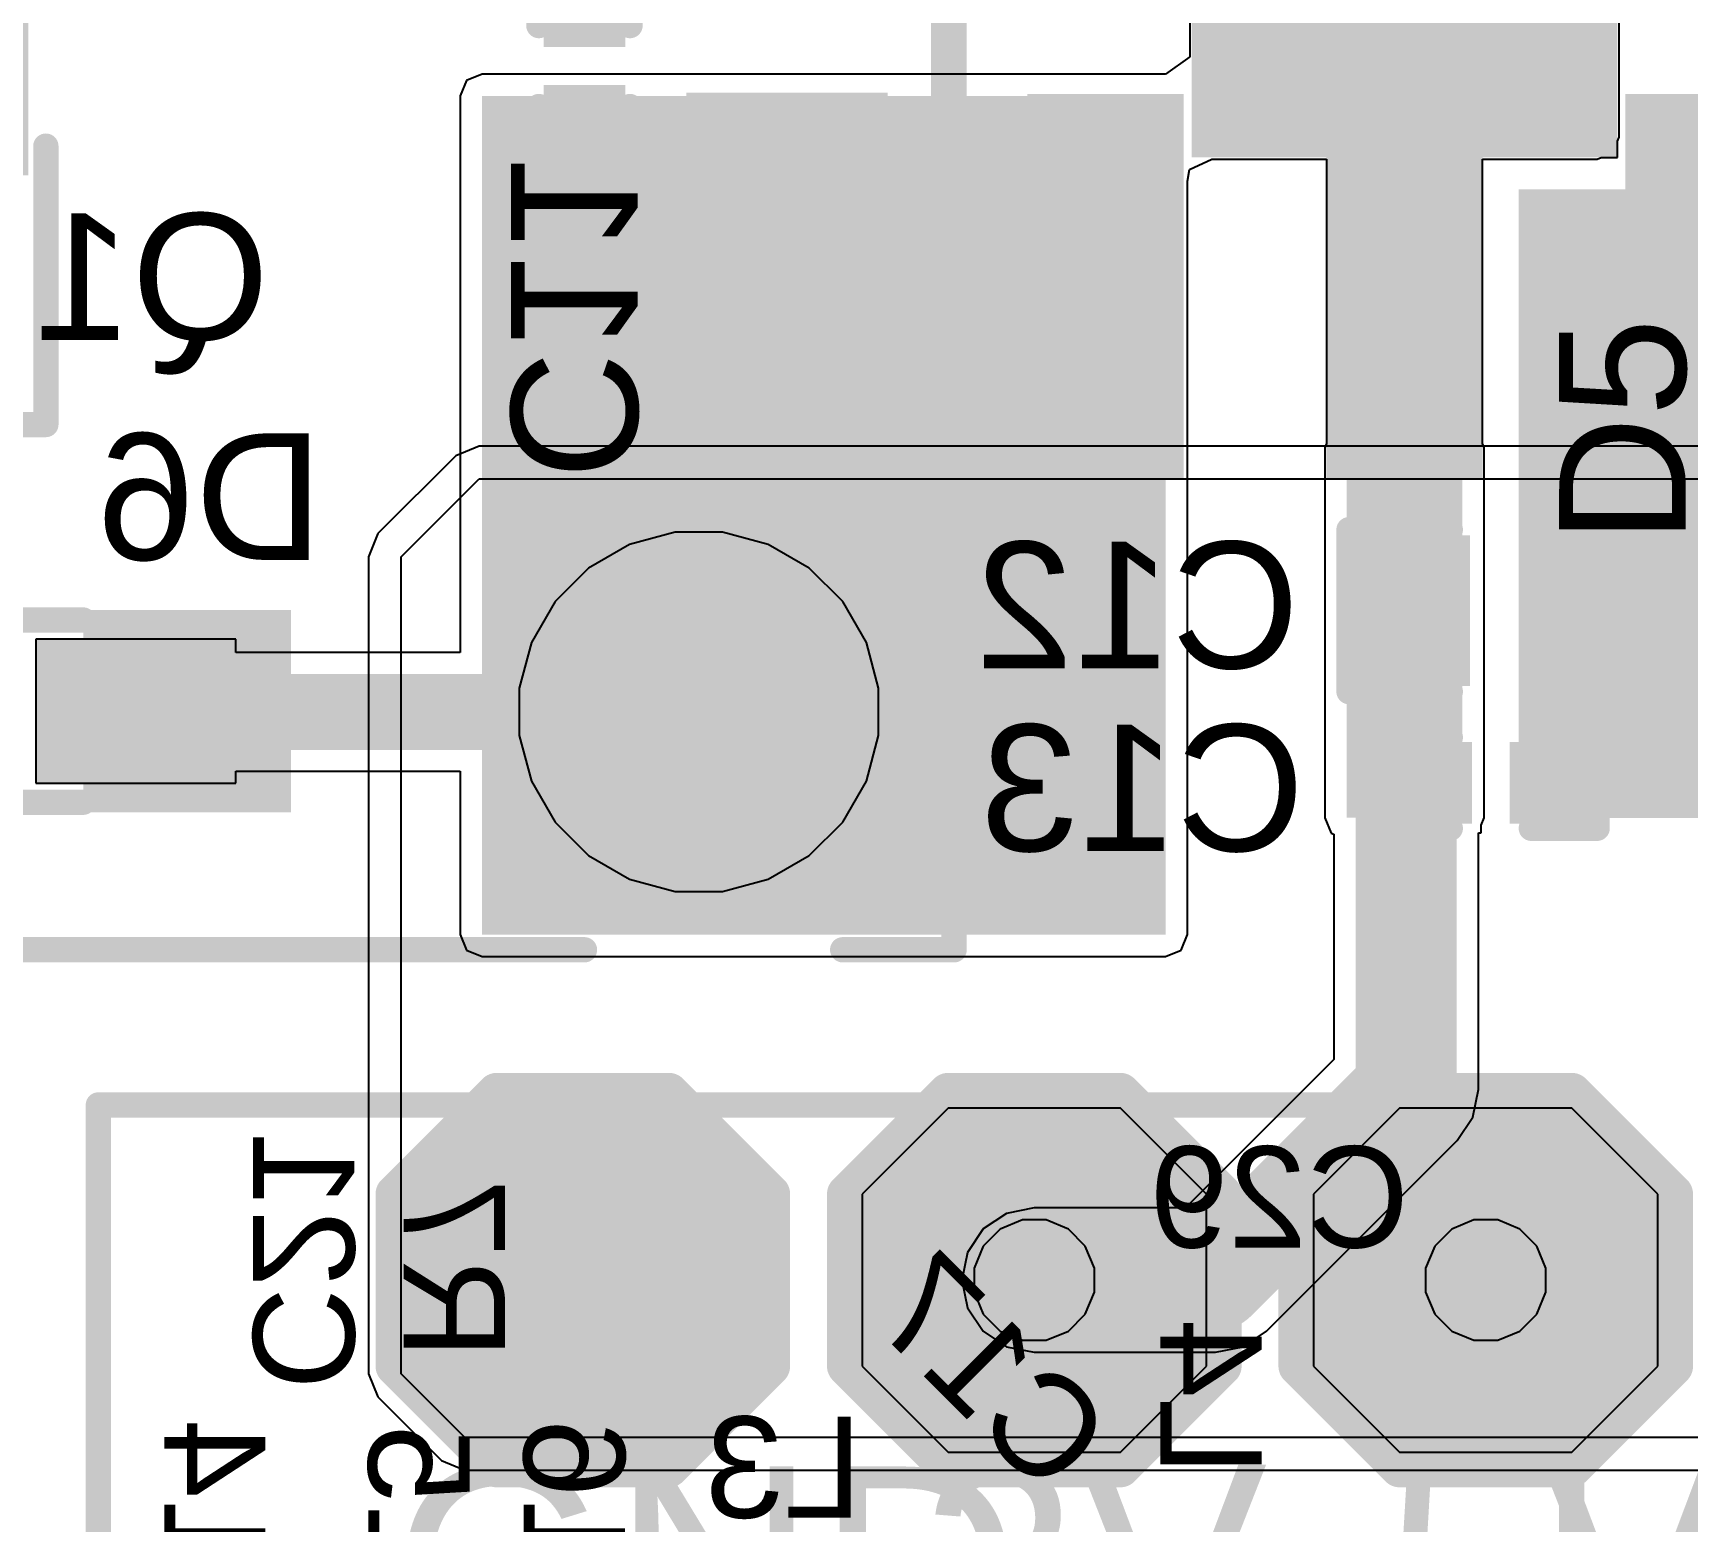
# Model space of a CAD drawing. Header units: millimetres. Extents: x -0.24 to 4.31, y -0.01 to 3.37.
# Drawn here: x 0.5921 to 0.9189, y 0.304 to 0.5981 of the extents above; entities that cross this region are included whole.
import ezdxf

# ---------------------------------------------------------------- set-up
doc = ezdxf.new("R2010")
doc.units = ezdxf.units.MM
doc.header["$MEASUREMENT"] = 0
for name, color, linetype in [('BottomLayer', 5, 'Continuous'), ('BottomOverlay', 54, 'Continuous'), ('BottomPaste', 16, 'Continuous'), ('BottomSolder', 6, 'Continuous'), ('MidLayer1', 16, 'Continuous'), ('MidLayer2', 76, 'Continuous'), ('MultiLayer', 9, 'Continuous'), ('PadHoleLayer', 156, 'Continuous'), ('TopLayer', 1, 'Continuous'), ('TopOverlay', 2, 'Continuous'), ('TopPaste', 8, 'Continuous'), ('TopSolder', 216, 'Continuous'), ('ViaHoleLayer', 16, 'Continuous')]:
    doc.layers.add(name, color=color, linetype=linetype)
doc.styles.add('Arial', font='', dxfattribs={"height": 0.2})
doc.styles.get('Arial').set_extended_font_data('Arial')

# ---------------------------------------------------------------- blocks, each defined once
blk = doc.blocks.new('HF32FA_G_005_HSL1_25')
at = {"layer": 'BottomLayer'}
h = blk.add_hatch(color=5, dxfattribs=at)
edge = h.paths.add_edge_path()
edge.add_arc((-0.3, -0.14961), 0.0315, 0, 360)
at = {"layer": 'BottomSolder'}
h = blk.add_hatch(color=6, dxfattribs=at)
edge = h.paths.add_edge_path()
edge.add_arc((-0.3, -0.14961), 0.0355, 0, 360)
at = {"layer": 'MidLayer1'}
h = blk.add_hatch(color=16, dxfattribs=at)
edge = h.paths.add_edge_path()
edge.add_arc((-0.3, -0.14961), 0.0315, 0, 360)
at = {"layer": 'MidLayer2'}
h = blk.add_hatch(color=76, dxfattribs=at)
edge = h.paths.add_edge_path()
edge.add_arc((-0.3, -0.14961), 0.0315, 0, 360)
at = {"layer": 'MultiLayer'}
h = blk.add_hatch(color=9, dxfattribs=at)
edge = h.paths.add_edge_path()
edge.add_arc((-0.3, -0.14961), 0.0315, 0, 360)
at = {"layer": 'PadHoleLayer'}
h = blk.add_hatch(color=156, dxfattribs=at)
edge = h.paths.add_edge_path()
edge.add_arc((-0.3, -0.14961), 0.01772, 0, 360)
at = {"layer": 'TopLayer'}
h = blk.add_hatch(color=1, dxfattribs=at)
edge = h.paths.add_edge_path()
edge.add_arc((-0.3, -0.14961), 0.0315, 0, 360)
at = {"layer": 'TopSolder'}
h = blk.add_hatch(color=216, dxfattribs=at)
edge = h.paths.add_edge_path()
edge.add_arc((-0.3, -0.14961), 0.0355, 0, 360)
at = {"layer": 'TopOverlay'}
for points, const_width in [([(-0.347, 0.12921), (-0.347, -0.127)], 0.005), ([(-0.23964, -0.14722), (-0.24464, -0.15222)], 0.01575), ([(-0.23964, -0.14722), (-0.23964, -0.15722)], 0.01575), ([(-0.24464, -0.15222), (-0.23964, -0.15722)], 0.01575), ([(-0.347, -0.178), (-0.347, -0.2)], 0.005), ([(-0.347, -0.2), (0.347, -0.2)], 0.005)]:
    blk.add_lwpolyline(points, dxfattribs=dict(at, const_width=const_width))
for points, const_width in [([(-0.34825, -0.127, 1), (-0.34575, -0.127, 1)], 0.0025), ([(-0.24357, -0.14722, 1), (-0.2357, -0.14722, 1)], 0.00787), ([(-0.24357, -0.14722, 1), (-0.2357, -0.14722, 1)], 0.00787), ([(-0.24857, -0.15222, 1), (-0.2407, -0.15222, 1)], 0.00787), ([(-0.24857, -0.15222, 1), (-0.2407, -0.15222, 1)], 0.00787), ([(-0.24357, -0.15722, 1), (-0.2357, -0.15722, 1)], 0.00787), ([(-0.24357, -0.15722, 1), (-0.2357, -0.15722, 1)], 0.00787), ([(-0.34825, -0.178, 1), (-0.34575, -0.178, 1)], 0.0025), ([(-0.34825, -0.2, 1), (-0.34575, -0.2, 1)], 0.0025), ([(-0.34825, -0.2, 1), (-0.34575, -0.2, 1)], 0.0025)]:
    blk.add_lwpolyline(points, format="xyb", close=True, dxfattribs=dict(at, const_width=const_width))
blk = doc.blocks.new('SOT_89_3_B_41')
at = {"layer": 'BottomLayer'}
for points in [[(-0.07047, 0.07864), (-0.04764, 0.07864), (-0.04764, 0.01053), (-0.07047, 0.01053)], [(-0.01142, 0.07864), (0.01142, 0.07864), (0.01142, 0.01053), (-0.01142, 0.01053)], [(0.04764, 0.07864), (0.07047, 0.07864), (0.07047, 0.01053), (0.04764, 0.01053)], [(-0.03805, 0.01506), (0.03805, 0.01506), (0.03805, -0.10423), (-0.03805, -0.10423)]]:
    blk.add_hatch(color=5, dxfattribs=at).paths.add_polyline_path(points)
at = {"layer": 'BottomPaste'}
for points in [[(-0.07047, 0.07864), (-0.04764, 0.07864), (-0.04764, 0.01053), (-0.07047, 0.01053)], [(-0.01142, 0.07864), (0.01142, 0.07864), (0.01142, 0.01053), (-0.01142, 0.01053)], [(0.04764, 0.07864), (0.07047, 0.07864), (0.07047, 0.01053), (0.04764, 0.01053)], [(-0.03805, 0.01506), (0.03805, 0.01506), (0.03805, -0.10423), (-0.03805, -0.10423)]]:
    blk.add_hatch(color=16, dxfattribs=at).paths.add_polyline_path(points)
at = {"layer": 'BottomSolder'}
for points in [[(-0.07447, 0.08264), (-0.04364, 0.08264), (-0.04364, 0.00653), (-0.07447, 0.00653)], [(-0.01542, 0.08264), (0.01542, 0.08264), (0.01542, 0.00653), (-0.01542, 0.00653)], [(0.04364, 0.08264), (0.07447, 0.08264), (0.07447, 0.00653), (0.04364, 0.00653)], [(-0.04205, 0.01906), (0.04205, 0.01906), (0.04205, -0.10823), (-0.04205, -0.10823)]]:
    blk.add_hatch(color=6, dxfattribs=at).paths.add_polyline_path(points)
at = {"layer": 'BottomOverlay', "const_width": 0.005}
for points in [[(-0.082, 0.05), (-0.082, 0.04)], [(-0.077, 0.045), (-0.082, 0.05)], [(-0.077, 0.045), (-0.082, 0.04)], [(-0.091, 0.035), (-0.091, -0.068)], [(0.091, 0.035), (0.091, -0.068)], [(-0.044, -0.068), (-0.091, -0.068)], [(0.091, -0.068), (0.044, -0.068)]]:
    blk.add_lwpolyline(points, dxfattribs=at)
at = {"layer": 'BottomOverlay', "const_width": 0.0025}
for points in [[(-0.08325, 0.05, 1), (-0.08075, 0.05, 1)], [(-0.08325, 0.05, 1), (-0.08075, 0.05, 1)], [(-0.07825, 0.045, 1), (-0.07575, 0.045, 1)], [(-0.07825, 0.045, 1), (-0.07575, 0.045, 1)], [(-0.08325, 0.04, 1), (-0.08075, 0.04, 1)], [(-0.08325, 0.04, 1), (-0.08075, 0.04, 1)], [(-0.09225, 0.035, 1), (-0.08975, 0.035, 1)], [(0.08975, 0.035, 1), (0.09225, 0.035, 1)], [(-0.09225, -0.068, 1), (-0.08975, -0.068, 1)], [(-0.09225, -0.068, 1), (-0.08975, -0.068, 1)], [(-0.04525, -0.068, 1), (-0.04275, -0.068, 1)], [(0.04275, -0.068, 1), (0.04525, -0.068, 1)], [(0.08975, -0.068, 1), (0.09225, -0.068, 1)], [(0.08975, -0.068, 1), (0.09225, -0.068, 1)]]:
    blk.add_lwpolyline(points, format="xyb", close=True, dxfattribs=at)
blk = doc.blocks.new('SOT_23_B_55')
at = {"layer": 'BottomLayer'}
for points in [[(-0.05354, 0.05748), (-0.02126, 0.05748), (-0.02126, 0.02126), (-0.05354, 0.02126)], [(0.02126, 0.05748), (0.05354, 0.05748), (0.05354, 0.02126), (0.02126, 0.02126)], [(-0.01614, -0.02126), (0.01614, -0.02126), (0.01614, -0.05748), (-0.01614, -0.05748)]]:
    blk.add_hatch(color=5, dxfattribs=at).paths.add_polyline_path(points)
at = {"layer": 'BottomPaste'}
for points in [[(-0.05354, 0.05748), (-0.02126, 0.05748), (-0.02126, 0.02126), (-0.05354, 0.02126)], [(0.02126, 0.05748), (0.05354, 0.05748), (0.05354, 0.02126), (0.02126, 0.02126)], [(-0.01614, -0.02126), (0.01614, -0.02126), (0.01614, -0.05748), (-0.01614, -0.05748)]]:
    blk.add_hatch(color=16, dxfattribs=at).paths.add_polyline_path(points)
at = {"layer": 'BottomSolder'}
for points in [[(-0.05754, 0.06148), (-0.01726, 0.06148), (-0.01726, 0.01726), (-0.05754, 0.01726)], [(0.01726, 0.06148), (0.05754, 0.06148), (0.05754, 0.01726), (0.01726, 0.01726)], [(-0.02014, -0.01726), (0.02014, -0.01726), (0.02014, -0.06148), (-0.02014, -0.06148)]]:
    blk.add_hatch(color=6, dxfattribs=at).paths.add_polyline_path(points)
at = {"layer": 'BottomOverlay', "const_width": 0.005}
for points in [[(-0.066, 0.041), (-0.066, 0.051)], [(-0.066, 0.051), (-0.061, 0.046)], [(-0.066, 0.041), (-0.061, 0.046)], [(-0.013, 0.031), (0.013, 0.031)], [(-0.061, -0.032), (-0.061, 0.023)], [(0.061, -0.032), (0.061, 0.023)], [(-0.061, -0.032), (-0.022, -0.032)], [(0.022, -0.032), (0.061, -0.032)]]:
    blk.add_lwpolyline(points, dxfattribs=at)
at = {"layer": 'BottomOverlay', "const_width": 0.0025}
for points in [[(-0.06725, 0.051, 1), (-0.06475, 0.051, 1)], [(-0.06725, 0.051, 1), (-0.06475, 0.051, 1)], [(-0.06225, 0.046, 1), (-0.05975, 0.046, 1)], [(-0.06225, 0.046, 1), (-0.05975, 0.046, 1)], [(-0.06725, 0.041, 1), (-0.06475, 0.041, 1)], [(-0.06725, 0.041, 1), (-0.06475, 0.041, 1)], [(-0.01425, 0.031, 1), (-0.01175, 0.031, 1)], [(0.01175, 0.031, 1), (0.01425, 0.031, 1)], [(-0.06225, 0.023, 1), (-0.05975, 0.023, 1)], [(0.05975, 0.023, 1), (0.06225, 0.023, 1)], [(-0.06225, -0.032, 1), (-0.05975, -0.032, 1)], [(-0.06225, -0.032, 1), (-0.05975, -0.032, 1)], [(-0.02325, -0.032, 1), (-0.02075, -0.032, 1)], [(0.02075, -0.032, 1), (0.02325, -0.032, 1)], [(0.05975, -0.032, 1), (0.06225, -0.032, 1)], [(0.05975, -0.032, 1), (0.06225, -0.032, 1)]]:
    blk.add_lwpolyline(points, format="xyb", close=True, dxfattribs=at)
blk = doc.blocks.new('T__________56')
at = {"layer": 'TopLayer'}
blk.add_hatch(color=1, dxfattribs=at).paths.add_polyline_path([(0.015, 0.03), (-0.015, 0.03), (-0.03, 0.015), (-0.03, -0.015), (-0.015, -0.03), (0.015, -0.03), (0.03, -0.015), (0.03, 0.015)])
at = {"layer": 'TopPaste'}
blk.add_hatch(color=8, dxfattribs=at).paths.add_polyline_path([(0.015, 0.03), (-0.015, 0.03), (-0.03, 0.015), (-0.03, -0.015), (-0.015, -0.03), (0.015, -0.03), (0.03, -0.015), (0.03, 0.015)])
at = {"layer": 'TopSolder'}
blk.add_hatch(color=216, dxfattribs=at).paths.add_polyline_path([(0.017, 0.034), (-0.017, 0.034), (-0.034, 0.017), (-0.034, -0.017), (-0.017, -0.034), (0.017, -0.034), (0.034, -0.017), (0.034, 0.017)])
at = {"layer": 'TopOverlay', "const_width": 0.00787}
for points in [[(-0.037, 0.017), (-0.017, 0.037)], [(0.017, 0.037), (-0.017, 0.037)], [(0.017, 0.037), (-0.017, 0.037)], [(0.037, 0.017), (0.017, 0.037)], [(-0.037, -0.017), (-0.037, 0.017)], [(0.037, -0.017), (0.037, 0.017)], [(-0.017, -0.037), (-0.037, -0.017)], [(0.017, -0.037), (0.037, -0.017)], [(0.017, -0.037), (-0.017, -0.037)], [(0.017, -0.037), (-0.017, -0.037)]]:
    blk.add_lwpolyline(points, dxfattribs=at)
at = {"layer": 'TopOverlay', "const_width": 0.00394}
for points in [[(-0.01897, 0.037, 1), (-0.01503, 0.037, 1)], [(-0.01897, 0.037, 1), (-0.01503, 0.037, 1)], [(-0.01897, 0.037, 1), (-0.01503, 0.037, 1)], [(0.01503, 0.037, 1), (0.01897, 0.037, 1)], [(0.01503, 0.037, 1), (0.01897, 0.037, 1)], [(0.01503, 0.037, 1), (0.01897, 0.037, 1)], [(-0.03897, 0.017, 1), (-0.03503, 0.017, 1)], [(-0.03897, 0.017, 1), (-0.03503, 0.017, 1)], [(0.03503, 0.017, 1), (0.03897, 0.017, 1)], [(0.03503, 0.017, 1), (0.03897, 0.017, 1)], [(-0.03897, -0.017, 1), (-0.03503, -0.017, 1)], [(-0.03897, -0.017, 1), (-0.03503, -0.017, 1)], [(0.03503, -0.017, 1), (0.03897, -0.017, 1)], [(0.03503, -0.017, 1), (0.03897, -0.017, 1)], [(-0.01897, -0.037, 1), (-0.01503, -0.037, 1)], [(-0.01897, -0.037, 1), (-0.01503, -0.037, 1)], [(-0.01897, -0.037, 1), (-0.01503, -0.037, 1)], [(0.01503, -0.037, 1), (0.01897, -0.037, 1)], [(0.01503, -0.037, 1), (0.01897, -0.037, 1)], [(0.01503, -0.037, 1), (0.01897, -0.037, 1)]]:
    blk.add_lwpolyline(points, format="xyb", close=True, dxfattribs=at)
blk = doc.blocks.new('T__________57')
at = {"layer": 'TopLayer'}
blk.add_hatch(color=1, dxfattribs=at).paths.add_polyline_path([(0.015, 0.03), (-0.015, 0.03), (-0.03, 0.015), (-0.03, -0.015), (-0.015, -0.03), (0.015, -0.03), (0.03, -0.015), (0.03, 0.015)])
at = {"layer": 'TopPaste'}
blk.add_hatch(color=8, dxfattribs=at).paths.add_polyline_path([(0.015, 0.03), (-0.015, 0.03), (-0.03, 0.015), (-0.03, -0.015), (-0.015, -0.03), (0.015, -0.03), (0.03, -0.015), (0.03, 0.015)])
at = {"layer": 'TopSolder'}
blk.add_hatch(color=216, dxfattribs=at).paths.add_polyline_path([(0.017, 0.034), (-0.017, 0.034), (-0.034, 0.017), (-0.034, -0.017), (-0.017, -0.034), (0.017, -0.034), (0.034, -0.017), (0.034, 0.017)])
at = {"layer": 'TopOverlay', "const_width": 0.00787}
for points in [[(-0.037, 0.017), (-0.017, 0.037)], [(0.017, 0.037), (-0.017, 0.037)], [(0.017, 0.037), (-0.017, 0.037)], [(0.037, 0.017), (0.017, 0.037)], [(-0.037, -0.017), (-0.037, 0.017)], [(0.037, -0.017), (0.037, 0.017)], [(-0.017, -0.037), (-0.037, -0.017)], [(0.017, -0.037), (0.037, -0.017)], [(0.017, -0.037), (-0.017, -0.037)], [(0.017, -0.037), (-0.017, -0.037)]]:
    blk.add_lwpolyline(points, dxfattribs=at)
at = {"layer": 'TopOverlay', "const_width": 0.00394}
for points in [[(-0.01897, 0.037, 1), (-0.01503, 0.037, 1)], [(-0.01897, 0.037, 1), (-0.01503, 0.037, 1)], [(-0.01897, 0.037, 1), (-0.01503, 0.037, 1)], [(0.01503, 0.037, 1), (0.01897, 0.037, 1)], [(0.01503, 0.037, 1), (0.01897, 0.037, 1)], [(0.01503, 0.037, 1), (0.01897, 0.037, 1)], [(-0.03897, 0.017, 1), (-0.03503, 0.017, 1)], [(-0.03897, 0.017, 1), (-0.03503, 0.017, 1)], [(0.03503, 0.017, 1), (0.03897, 0.017, 1)], [(0.03503, 0.017, 1), (0.03897, 0.017, 1)], [(-0.03897, -0.017, 1), (-0.03503, -0.017, 1)], [(-0.03897, -0.017, 1), (-0.03503, -0.017, 1)], [(0.03503, -0.017, 1), (0.03897, -0.017, 1)], [(0.03503, -0.017, 1), (0.03897, -0.017, 1)], [(-0.01897, -0.037, 1), (-0.01503, -0.037, 1)], [(-0.01897, -0.037, 1), (-0.01503, -0.037, 1)], [(-0.01897, -0.037, 1), (-0.01503, -0.037, 1)], [(0.01503, -0.037, 1), (0.01897, -0.037, 1)], [(0.01503, -0.037, 1), (0.01897, -0.037, 1)], [(0.01503, -0.037, 1), (0.01897, -0.037, 1)]]:
    blk.add_lwpolyline(points, format="xyb", close=True, dxfattribs=at)
blk = doc.blocks.new('T__________58')
at = {"layer": 'TopLayer'}
blk.add_hatch(color=1, dxfattribs=at).paths.add_polyline_path([(0.015, 0.03), (-0.015, 0.03), (-0.03, 0.015), (-0.03, -0.015), (-0.015, -0.03), (0.015, -0.03), (0.03, -0.015), (0.03, 0.015)])
at = {"layer": 'TopPaste'}
blk.add_hatch(color=8, dxfattribs=at).paths.add_polyline_path([(0.015, 0.03), (-0.015, 0.03), (-0.03, 0.015), (-0.03, -0.015), (-0.015, -0.03), (0.015, -0.03), (0.03, -0.015), (0.03, 0.015)])
at = {"layer": 'TopSolder'}
blk.add_hatch(color=216, dxfattribs=at).paths.add_polyline_path([(0.017, 0.034), (-0.017, 0.034), (-0.034, 0.017), (-0.034, -0.017), (-0.017, -0.034), (0.017, -0.034), (0.034, -0.017), (0.034, 0.017)])
at = {"layer": 'TopOverlay', "const_width": 0.00787}
for points in [[(-0.037, 0.017), (-0.017, 0.037)], [(0.017, 0.037), (-0.017, 0.037)], [(0.017, 0.037), (-0.017, 0.037)], [(0.037, 0.017), (0.017, 0.037)], [(-0.037, -0.017), (-0.037, 0.017)], [(0.037, -0.017), (0.037, 0.017)], [(-0.017, -0.037), (-0.037, -0.017)], [(0.017, -0.037), (0.037, -0.017)], [(0.017, -0.037), (-0.017, -0.037)], [(0.017, -0.037), (-0.017, -0.037)]]:
    blk.add_lwpolyline(points, dxfattribs=at)
at = {"layer": 'TopOverlay', "const_width": 0.00394}
for points in [[(-0.01897, 0.037, 1), (-0.01503, 0.037, 1)], [(-0.01897, 0.037, 1), (-0.01503, 0.037, 1)], [(-0.01897, 0.037, 1), (-0.01503, 0.037, 1)], [(0.01503, 0.037, 1), (0.01897, 0.037, 1)], [(0.01503, 0.037, 1), (0.01897, 0.037, 1)], [(0.01503, 0.037, 1), (0.01897, 0.037, 1)], [(-0.03897, 0.017, 1), (-0.03503, 0.017, 1)], [(-0.03897, 0.017, 1), (-0.03503, 0.017, 1)], [(0.03503, 0.017, 1), (0.03897, 0.017, 1)], [(0.03503, 0.017, 1), (0.03897, 0.017, 1)], [(-0.03897, -0.017, 1), (-0.03503, -0.017, 1)], [(-0.03897, -0.017, 1), (-0.03503, -0.017, 1)], [(0.03503, -0.017, 1), (0.03897, -0.017, 1)], [(0.03503, -0.017, 1), (0.03897, -0.017, 1)], [(-0.01897, -0.037, 1), (-0.01503, -0.037, 1)], [(-0.01897, -0.037, 1), (-0.01503, -0.037, 1)], [(-0.01897, -0.037, 1), (-0.01503, -0.037, 1)], [(0.01503, -0.037, 1), (0.01897, -0.037, 1)], [(0.01503, -0.037, 1), (0.01897, -0.037, 1)], [(0.01503, -0.037, 1), (0.01897, -0.037, 1)]]:
    blk.add_lwpolyline(points, format="xyb", close=True, dxfattribs=at)
blk = doc.blocks.new('SOD_523F_B_61')
at = {"layer": 'BottomLayer'}
for points in [[(-0.05512, 0.01024), (-0.02362, 0.01024), (-0.02362, -0.01024), (-0.05512, -0.01024)], [(0.02362, 0.01024), (0.05512, 0.01024), (0.05512, -0.01024), (0.02362, -0.01024)]]:
    blk.add_hatch(color=5, dxfattribs=at).paths.add_polyline_path(points)
at = {"layer": 'BottomOverlay'}
for points in [[(0.02902, 0.01299), (0.07002, 0.01299), (0.07002, 0.01999), (0.02902, 0.01999)], [(0.05902, -0.01401), (0.07002, -0.01401), (0.07002, 0.01499), (0.05902, 0.01499)], [(0.02902, -0.02001), (0.07002, -0.02001), (0.07002, -0.01301), (0.02902, -0.01301)]]:
    blk.add_hatch(color=54, dxfattribs=at).paths.add_polyline_path(points)
at = {"layer": 'BottomPaste'}
for points in [[(-0.05512, 0.01024), (-0.02362, 0.01024), (-0.02362, -0.01024), (-0.05512, -0.01024)], [(0.02362, 0.01024), (0.05512, 0.01024), (0.05512, -0.01024), (0.02362, -0.01024)]]:
    blk.add_hatch(color=16, dxfattribs=at).paths.add_polyline_path(points)
at = {"layer": 'BottomSolder'}
for points in [[(-0.05912, 0.01424), (-0.01962, 0.01424), (-0.01962, -0.01424), (-0.05912, -0.01424)], [(0.01962, 0.01424), (0.05912, 0.01424), (0.05912, -0.01424), (0.01962, -0.01424)]]:
    blk.add_hatch(color=6, dxfattribs=at).paths.add_polyline_path(points)
at = {"layer": 'BottomOverlay', "const_width": 0.005}
for points in [[(-0.025, 0.018), (0.029, 0.018)], [(-0.025, 0.01485), (-0.025, 0.018)], [(-0.025, -0.01815), (-0.025, -0.015)], [(-0.025, -0.018), (0.029, -0.018)]]:
    blk.add_lwpolyline(points, dxfattribs=at)
at = {"layer": 'BottomOverlay', "const_width": 0.0025}
for points in [[(-0.02625, 0.018, 1), (-0.02375, 0.018, 1)], [(-0.02625, 0.018, 1), (-0.02375, 0.018, 1)], [(0.02775, 0.018, 1), (0.03025, 0.018, 1)], [(-0.02625, 0.01485, 1), (-0.02375, 0.01485, 1)], [(-0.02625, -0.015, 1), (-0.02375, -0.015, 1)], [(-0.02625, -0.018, 1), (-0.02375, -0.018, 1)], [(-0.02625, -0.01815, 1), (-0.02375, -0.01815, 1)], [(0.02775, -0.018, 1), (0.03025, -0.018, 1)]]:
    blk.add_lwpolyline(points, format="xyb", close=True, dxfattribs=at)
blk = doc.blocks.new('CAP_0201_B_73')
at = {"layer": 'BottomLayer'}
for points in [[(-0.01772, 0.00591), (-0.00591, 0.00591), (-0.00591, -0.00591), (-0.01772, -0.00591)], [(0.00591, 0.00591), (0.01772, 0.00591), (0.01772, -0.00591), (0.00591, -0.00591)]]:
    blk.add_hatch(color=5, dxfattribs=at).paths.add_polyline_path(points)
at = {"layer": 'BottomPaste'}
for points in [[(-0.01772, 0.00591), (-0.00591, 0.00591), (-0.00591, -0.00591), (-0.01772, -0.00591)], [(0.00591, 0.00591), (0.01772, 0.00591), (0.01772, -0.00591), (0.00591, -0.00591)]]:
    blk.add_hatch(color=16, dxfattribs=at).paths.add_polyline_path(points)
at = {"layer": 'BottomSolder'}
for points in [[(-0.01988, 0.00807), (-0.00374, 0.00807), (-0.00374, -0.00807), (-0.01988, -0.00807)], [(0.00374, 0.00807), (0.01988, 0.00807), (0.01988, -0.00807), (0.00374, -0.00807)]]:
    blk.add_hatch(color=6, dxfattribs=at).paths.add_polyline_path(points)
at = {"layer": 'BottomOverlay', "const_width": 0.005}
for points in [[(-0.008, 0.009), (-0.021, 0.009)], [(-0.021, 0.009), (-0.021, -0.009)], [(0.021, 0.009), (0.008, 0.009)], [(0.021, 0.009), (0.021, -0.009)], [(-0.008, -0.009), (-0.021, -0.009)], [(0.021, -0.009), (0.008, -0.009)]]:
    blk.add_lwpolyline(points, dxfattribs=at)
at = {"layer": 'BottomOverlay', "const_width": 0.0025}
for points in [[(-0.02225, 0.009, 1), (-0.01975, 0.009, 1)], [(-0.02225, 0.009, 1), (-0.01975, 0.009, 1)], [(-0.00925, 0.009, 1), (-0.00675, 0.009, 1)], [(0.00675, 0.009, 1), (0.00925, 0.009, 1)], [(0.01975, 0.009, 1), (0.02225, 0.009, 1)], [(0.01975, 0.009, 1), (0.02225, 0.009, 1)], [(-0.02225, -0.009, 1), (-0.01975, -0.009, 1)], [(-0.02225, -0.009, 1), (-0.01975, -0.009, 1)], [(-0.00925, -0.009, 1), (-0.00675, -0.009, 1)], [(0.00675, -0.009, 1), (0.00925, -0.009, 1)], [(0.01975, -0.009, 1), (0.02225, -0.009, 1)], [(0.01975, -0.009, 1), (0.02225, -0.009, 1)]]:
    blk.add_lwpolyline(points, format="xyb", close=True, dxfattribs=at)
blk = doc.blocks.new('C___0402_B_74')
at = {"layer": 'BottomLayer'}
for points in [[(-0.0095, 0.0125), (-0.0095, -0.0125), (-0.0275, -0.0125), (-0.0275, 0.0125)], [(0.0275, 0.0125), (0.0275, -0.0125), (0.0095, -0.0125), (0.0095, 0.0125)]]:
    blk.add_hatch(color=5, dxfattribs=at).paths.add_polyline_path(points)
at = {"layer": 'BottomPaste'}
for points in [[(-0.0095, 0.0125), (-0.0095, -0.0125), (-0.0275, -0.0125), (-0.0275, 0.0125)], [(0.0275, 0.0125), (0.0275, -0.0125), (0.0095, -0.0125), (0.0095, 0.0125)]]:
    blk.add_hatch(color=16, dxfattribs=at).paths.add_polyline_path(points)
at = {"layer": 'BottomSolder'}
for points in [[(-0.00714, 0.01486), (-0.00714, -0.01486), (-0.02986, -0.01486), (-0.02986, 0.01486)], [(0.02986, 0.01486), (0.02986, -0.01486), (0.00714, -0.01486), (0.00714, 0.01486)]]:
    blk.add_hatch(color=6, dxfattribs=at).paths.add_polyline_path(points)
at = {"layer": 'BottomOverlay', "const_width": 0.005}
for points in [[(-0.011, 0.016), (-0.031, 0.016)], [(-0.031, 0.016), (-0.031, -0.016)], [(0.031, 0.016), (0.011, 0.016)], [(0.031, 0.016), (0.031, -0.016)], [(-0.011, -0.016), (-0.031, -0.016)], [(0.031, -0.016), (0.011, -0.016)]]:
    blk.add_lwpolyline(points, dxfattribs=at)
at = {"layer": 'BottomOverlay', "const_width": 0.0025}
for points in [[(-0.03225, 0.016, 1), (-0.02975, 0.016, 1)], [(-0.03225, 0.016, 1), (-0.02975, 0.016, 1)], [(-0.01225, 0.016, 1), (-0.00975, 0.016, 1)], [(0.00975, 0.016, 1), (0.01225, 0.016, 1)], [(0.02975, 0.016, 1), (0.03225, 0.016, 1)], [(0.02975, 0.016, 1), (0.03225, 0.016, 1)], [(-0.03225, -0.016, 1), (-0.02975, -0.016, 1)], [(-0.03225, -0.016, 1), (-0.02975, -0.016, 1)], [(-0.01225, -0.016, 1), (-0.00975, -0.016, 1)], [(0.00975, -0.016, 1), (0.01225, -0.016, 1)], [(0.02975, -0.016, 1), (0.03225, -0.016, 1)], [(0.02975, -0.016, 1), (0.03225, -0.016, 1)]]:
    blk.add_lwpolyline(points, format="xyb", close=True, dxfattribs=at)
blk = doc.blocks.new('CAP_0201_B_75')
at = {"layer": 'BottomLayer'}
for points in [[(-0.01772, 0.00591), (-0.00591, 0.00591), (-0.00591, -0.00591), (-0.01772, -0.00591)], [(0.00591, 0.00591), (0.01772, 0.00591), (0.01772, -0.00591), (0.00591, -0.00591)]]:
    blk.add_hatch(color=5, dxfattribs=at).paths.add_polyline_path(points)
at = {"layer": 'BottomPaste'}
for points in [[(-0.01772, 0.00591), (-0.00591, 0.00591), (-0.00591, -0.00591), (-0.01772, -0.00591)], [(0.00591, 0.00591), (0.01772, 0.00591), (0.01772, -0.00591), (0.00591, -0.00591)]]:
    blk.add_hatch(color=16, dxfattribs=at).paths.add_polyline_path(points)
at = {"layer": 'BottomSolder'}
for points in [[(-0.01988, 0.00807), (-0.00374, 0.00807), (-0.00374, -0.00807), (-0.01988, -0.00807)], [(0.00374, 0.00807), (0.01988, 0.00807), (0.01988, -0.00807), (0.00374, -0.00807)]]:
    blk.add_hatch(color=6, dxfattribs=at).paths.add_polyline_path(points)
at = {"layer": 'BottomOverlay', "const_width": 0.005}
for points in [[(-0.021, -0.009), (-0.021, 0.009)], [(-0.008, 0.009), (-0.021, 0.009)], [(0.021, 0.009), (0.008, 0.009)], [(0.021, -0.009), (0.021, 0.009)], [(-0.008, -0.009), (-0.021, -0.009)], [(0.021, -0.009), (0.008, -0.009)]]:
    blk.add_lwpolyline(points, dxfattribs=at)
at = {"layer": 'BottomOverlay', "const_width": 0.0025}
for points in [[(-0.02225, 0.009, 1), (-0.01975, 0.009, 1)], [(-0.02225, 0.009, 1), (-0.01975, 0.009, 1)], [(-0.00925, 0.009, 1), (-0.00675, 0.009, 1)], [(0.00675, 0.009, 1), (0.00925, 0.009, 1)], [(0.01975, 0.009, 1), (0.02225, 0.009, 1)], [(0.01975, 0.009, 1), (0.02225, 0.009, 1)], [(-0.02225, -0.009, 1), (-0.01975, -0.009, 1)], [(-0.02225, -0.009, 1), (-0.01975, -0.009, 1)], [(-0.00925, -0.009, 1), (-0.00675, -0.009, 1)], [(0.00675, -0.009, 1), (0.00925, -0.009, 1)], [(0.01975, -0.009, 1), (0.02225, -0.009, 1)], [(0.01975, -0.009, 1), (0.02225, -0.009, 1)]]:
    blk.add_lwpolyline(points, format="xyb", close=True, dxfattribs=at)
blk = doc.blocks.new('C___0603_B_76')
at = {"layer": 'BottomLayer'}
for points in [[(-0.045, -0.0175), (-0.045, 0.0175), (-0.015, 0.0175), (-0.015, -0.0175)], [(0.015, -0.0175), (0.015, 0.0175), (0.045, 0.0175), (0.045, -0.0175)]]:
    blk.add_hatch(color=5, dxfattribs=at).paths.add_polyline_path(points)
at = {"layer": 'BottomPaste'}
for points in [[(-0.045, -0.0175), (-0.045, 0.0175), (-0.015, 0.0175), (-0.015, -0.0175)], [(0.015, -0.0175), (0.015, 0.0175), (0.045, 0.0175), (0.045, -0.0175)]]:
    blk.add_hatch(color=16, dxfattribs=at).paths.add_polyline_path(points)
at = {"layer": 'BottomSolder'}
for points in [[(-0.04736, -0.01986), (-0.04736, 0.01986), (-0.01264, 0.01986), (-0.01264, -0.01986)], [(0.01264, -0.01986), (0.01264, 0.01986), (0.04736, 0.01986), (0.04736, -0.01986)]]:
    blk.add_hatch(color=6, dxfattribs=at).paths.add_polyline_path(points)
at = {"layer": 'BottomOverlay', "const_width": 0.005}
for points in [[(-0.018, 0.021), (-0.049, 0.021)], [(-0.049, -0.021), (-0.049, 0.021)], [(0.049, 0.021), (0.018, 0.021)], [(0.049, -0.021), (0.049, 0.021)], [(-0.018, -0.021), (-0.049, -0.021)], [(0.049, -0.021), (0.018, -0.021)]]:
    blk.add_lwpolyline(points, dxfattribs=at)
at = {"layer": 'BottomOverlay', "const_width": 0.0025}
for points in [[(-0.05025, 0.021, 1), (-0.04775, 0.021, 1)], [(-0.05025, 0.021, 1), (-0.04775, 0.021, 1)], [(-0.01925, 0.021, 1), (-0.01675, 0.021, 1)], [(0.01675, 0.021, 1), (0.01925, 0.021, 1)], [(0.04775, 0.021, 1), (0.05025, 0.021, 1)], [(0.04775, 0.021, 1), (0.05025, 0.021, 1)], [(-0.05025, -0.021, 1), (-0.04775, -0.021, 1)], [(-0.05025, -0.021, 1), (-0.04775, -0.021, 1)], [(-0.01925, -0.021, 1), (-0.01675, -0.021, 1)], [(0.01675, -0.021, 1), (0.01925, -0.021, 1)], [(0.04775, -0.021, 1), (0.05025, -0.021, 1)], [(0.04775, -0.021, 1), (0.05025, -0.021, 1)]]:
    blk.add_lwpolyline(points, format="xyb", close=True, dxfattribs=at)

msp = doc.modelspace()

# ---------------------------------------------------------------- hatches: boundary and pattern name
at = {"layer": 'BottomLayer'}
for points in [[(0.82489, 0.57753), (0.901, 0.57753), (0.901, 0.73075), (0.82489, 0.73075)], [(0.68078, 0.42), (0.81578, 0.42), (0.81578, 0.58568), (0.68078, 0.58568)], [(0.88551, 0.44305), (0.93487, 0.44305), (0.93487, 0.56721), (0.88551, 0.56721)], [(0.85153, 0.4431), (0.87436, 0.4431), (0.87436, 0.5162), (0.85153, 0.5162)], [(0.85928, 0.4431), (0.87109, 0.4431), (0.87109, 0.4965), (0.85928, 0.4965)]]:
    msp.add_hatch(color=5, dxfattribs=at).paths.add_polyline_path(points)
h = msp.add_hatch(color=5, dxfattribs=at)
edge = h.paths.add_edge_path()
edge.add_arc((0.78984, 0.35174), 0.00787, 0, 360)
h = msp.add_hatch(color=5, dxfattribs=at)
edge = h.paths.add_edge_path()
edge.add_arc((0.879, 0.35174), 0.00787, 0, 360)
at = {"layer": 'MidLayer1'}
h = msp.add_hatch(color=16, dxfattribs=at)
edge = h.paths.add_edge_path()
edge.add_arc((0.78984, 0.35174), 0.00787, 0, 360)
h = msp.add_hatch(color=16, dxfattribs=at)
edge = h.paths.add_edge_path()
edge.add_arc((0.879, 0.35174), 0.00787, 0, 360)
at = {"layer": 'MidLayer2'}
h = msp.add_hatch(color=76, dxfattribs=at)
edge = h.paths.add_edge_path()
edge.add_arc((0.78984, 0.35174), 0.00787, 0, 360)
h = msp.add_hatch(color=76, dxfattribs=at)
edge = h.paths.add_edge_path()
edge.add_arc((0.879, 0.35174), 0.00787, 0, 360)
at = {"layer": 'TopLayer'}
h = msp.add_hatch(color=1, dxfattribs=at)
edge = h.paths.add_edge_path()
edge.add_arc((0.78984, 0.35174), 0.00787, 0, 360)
h = msp.add_hatch(color=1, dxfattribs=at)
edge = h.paths.add_edge_path()
edge.add_arc((0.879, 0.35174), 0.00787, 0, 360)
at = {"layer": 'ViaHoleLayer'}
h = msp.add_hatch(color=16, dxfattribs=at)
edge = h.paths.add_edge_path()
edge.add_arc((0.78984, 0.35174), 0.00394, 0, 360)
h = msp.add_hatch(color=16, dxfattribs=at)
edge = h.paths.add_edge_path()
edge.add_arc((0.879, 0.35174), 0.00394, 0, 360)

# ---------------------------------------------------------------- linework, layer by layer
at = {"layer": 'BottomLayer'}
for p, q in [((0.82056, 0.73075), (0.82056, 0.59344)), ((0.90533, 0.57753), (0.90533, 0.73075)), ((0.82056, 0.59344), (0.81578, 0.59001)), ((0.67771, 0.58874), (0.67645, 0.58568)), ((0.68078, 0.59001), (0.67771, 0.58874)), ((0.81556, 0.59001), (0.68078, 0.59001)), ((0.81578, 0.59001), (0.81556, 0.59001)), ((0.67645, 0.58568), (0.67645, 0.47573)), ((0.905, 0.57673), (0.90533, 0.57753)), ((0.905, 0.57353), (0.905, 0.57673)), ((0.8205, 0.57116), (0.82489, 0.5732)), ((0.82489, 0.5732), (0.82511, 0.5732)), ((0.82511, 0.5732), (0.84753, 0.5732)), ((0.84753, 0.5732), (0.84753, 0.51699)), ((0.87836, 0.51699), (0.87836, 0.5732)), ((0.87836, 0.5732), (0.901, 0.5732)), ((0.901, 0.5732), (0.90179, 0.57353)), ((0.90179, 0.57353), (0.905, 0.57353)), ((0.82011, 0.56885), (0.8205, 0.57116)), ((0.82011, 0.42), (0.82011, 0.56885)), ((0.84753, 0.51699), (0.8472, 0.5162)), ((0.87869, 0.5162), (0.87836, 0.51699)), ((0.8472, 0.5162), (0.8472, 0.4431)), ((0.87869, 0.4431), (0.87869, 0.5162)), ((0.63212, 0.47839), (0.59262, 0.47839)), ((0.59262, 0.47839), (0.59262, 0.44991)), ((0.63212, 0.47573), (0.63212, 0.47839)), ((0.67645, 0.47573), (0.63212, 0.47573)), ((0.63212, 0.44991), (0.63212, 0.45228)), ((0.63212, 0.45228), (0.67645, 0.45228)), ((0.67645, 0.45228), (0.67645, 0.42)), ((0.59262, 0.44991), (0.63212, 0.44991)), ((0.8472, 0.4431), (0.84847, 0.44003)), ((0.87809, 0.44165), (0.87869, 0.4431)), ((0.87809, 0.4401), (0.87809, 0.44165)), ((0.84847, 0.44003), (0.84901, 0.43981)), ((0.84901, 0.43981), (0.84901, 0.39533)), ((0.87756, 0.38941), (0.87756, 0.4401)), ((0.87756, 0.4401), (0.87809, 0.4401)), ((0.67645, 0.42), (0.67771, 0.41694)), ((0.81884, 0.41694), (0.82011, 0.42)), ((0.67771, 0.41694), (0.68078, 0.41567)), ((0.68078, 0.41567), (0.81578, 0.41567)), ((0.81578, 0.41567), (0.81884, 0.41694)), ((0.84901, 0.39533), (0.8197, 0.36602)), ((0.87647, 0.38395), (0.87756, 0.38941)), ((0.87756, 0.38941), (0.87756, 0.38941)), ((0.87338, 0.37932), (0.87647, 0.38395)), ((0.83571, 0.34165), (0.87338, 0.37932)), ((0.87338, 0.37932), (0.87338, 0.37932)), ((0.78438, 0.36493), (0.77975, 0.36184)), ((0.78984, 0.36602), (0.78438, 0.36493)), ((0.8197, 0.36602), (0.78984, 0.36602)), ((0.87664, 0.36362), (0.87227, 0.36181)), ((0.88136, 0.36362), (0.87664, 0.36362)), ((0.88573, 0.36181), (0.88136, 0.36362)), ((0.77975, 0.36184), (0.77665, 0.35721)), ((0.87227, 0.36181), (0.86893, 0.35847)), ((0.88907, 0.35847), (0.88573, 0.36181)), ((0.77665, 0.35721), (0.77556, 0.35174)), ((0.86893, 0.35847), (0.86713, 0.35411)), ((0.89087, 0.35411), (0.88907, 0.35847)), ((0.86713, 0.35411), (0.86713, 0.34938)), ((0.89087, 0.34938), (0.89087, 0.35411)), ((0.77556, 0.35174), (0.77665, 0.34628)), ((0.86713, 0.34938), (0.86893, 0.34502)), ((0.88907, 0.34502), (0.89087, 0.34938)), ((0.77665, 0.34628), (0.77975, 0.34165)), ((0.86893, 0.34502), (0.87227, 0.34168)), ((0.88573, 0.34168), (0.88907, 0.34502)), ((0.77975, 0.34165), (0.78438, 0.33856)), ((0.83108, 0.33856), (0.83571, 0.34165)), ((0.87227, 0.34168), (0.87664, 0.33987)), ((0.88136, 0.33987), (0.88573, 0.34168)), ((0.78438, 0.33856), (0.78984, 0.33747)), ((0.78984, 0.33747), (0.82561, 0.33747)), ((0.82561, 0.33747), (0.83108, 0.33856)), ((0.82561, 0.33747), (0.82561, 0.33747)), ((0.87664, 0.33987), (0.88136, 0.33987))]:
    msp.add_line(p, q, dxfattribs=at)
for points, const_width in [([(0.86328, 0.38941), (0.86328, 0.46528)], 0.02), ([(0.62122, 0.464), (0.72361, 0.464)], 0.015), ([(0.62037, 0.46315), (0.62122, 0.464)], 0.005), ([(0.82561, 0.35174), (0.86328, 0.38941)], 0.02), ([(0.78984, 0.35174), (0.82561, 0.35174)], 0.02)]:
    msp.add_lwpolyline(points, dxfattribs=dict(at, const_width=const_width))
for points, const_width in [([(0.85828, 0.46528, 1), (0.86828, 0.46528, 1)], 0.01), ([(0.61747, 0.464, 1), (0.62497, 0.464, 1)], 0.0075), ([(0.71986, 0.464, 1), (0.72736, 0.464, 1)], 0.0075), ([(0.61912, 0.46315, 1), (0.62162, 0.46315, 1)], 0.0025), ([(0.61997, 0.464, 1), (0.62247, 0.464, 1)], 0.0025), ([(0.85828, 0.38941, 1), (0.86828, 0.38941, 1)], 0.01), ([(0.85828, 0.38941, 1), (0.86828, 0.38941, 1)], 0.01), ([(0.78484, 0.35174, 1), (0.79484, 0.35174, 1)], 0.01), ([(0.82061, 0.35174, 1), (0.83061, 0.35174, 1)], 0.01), ([(0.82061, 0.35174, 1), (0.83061, 0.35174, 1)], 0.01)]:
    msp.add_lwpolyline(points, format="xyb", close=True, dxfattribs=dict(at, const_width=const_width))
at = {"layer": 'BottomOverlay', "const_width": 0.005}
for points in [[(0.605, 0.26516), (0.605, 0.38634)], [(0.605, 0.38634), (0.896, 0.38634)], [(0.896, 0.26516), (0.896, 0.38634)]]:
    msp.add_lwpolyline(points, dxfattribs=at)
at = {"layer": 'BottomOverlay', "const_width": 0.0025}
for points in [[(0.60375, 0.38634, 1), (0.60625, 0.38634, 1)], [(0.60375, 0.38634, 1), (0.60625, 0.38634, 1)], [(0.89475, 0.38634, 1), (0.89725, 0.38634, 1)], [(0.89475, 0.38634, 1), (0.89725, 0.38634, 1)]]:
    msp.add_lwpolyline(points, format="xyb", close=True, dxfattribs=at)
at = {"layer": 'MidLayer1'}
for p, q in [((0.68019, 0.5165), (0.6756, 0.5146)), ((1.42898, 0.5165), (0.68019, 0.5165)), ((0.6756, 0.5146), (0.66022, 0.49922)), ((0.66481, 0.49462), (0.68019, 0.51001)), ((0.68019, 0.51001), (1.42898, 0.51001)), ((0.66022, 0.49922), (0.65832, 0.49462)), ((0.65832, 0.49462), (0.65832, 0.33325)), ((0.66481, 0.33325), (0.66481, 0.49462)), ((0.78748, 0.36362), (0.78311, 0.36181)), ((0.7922, 0.36362), (0.78748, 0.36362)), ((0.79657, 0.36181), (0.7922, 0.36362)), ((0.78311, 0.36181), (0.77977, 0.35847)), ((0.79991, 0.35847), (0.79657, 0.36181)), ((0.77977, 0.35847), (0.77797, 0.35411)), ((0.80171, 0.35411), (0.79991, 0.35847)), ((0.77797, 0.35411), (0.77797, 0.34938)), ((0.80171, 0.34938), (0.80171, 0.35411)), ((0.77797, 0.34938), (0.77977, 0.34502)), ((0.79991, 0.34502), (0.80171, 0.34938)), ((0.77977, 0.34502), (0.78311, 0.34168)), ((0.79657, 0.34168), (0.79991, 0.34502)), ((0.78311, 0.34168), (0.78748, 0.33987)), ((0.7922, 0.33987), (0.79657, 0.34168)), ((0.78748, 0.33987), (0.7922, 0.33987)), ((0.65832, 0.33325), (0.66022, 0.32866)), ((0.67739, 0.32067), (0.66481, 0.33325)), ((0.66022, 0.32866), (0.6728, 0.31608)), ((0.67775, 0.32067), (0.67739, 0.32067)), ((1.30188, 0.32067), (0.67775, 0.32067)), ((0.6728, 0.31608), (0.67739, 0.31418)), ((0.67739, 0.31418), (1.29919, 0.31418))]:
    msp.add_line(p, q, dxfattribs=at)
at = {"layer": 'MidLayer2'}
for p, q in [((0.70991, 0.49708), (0.70181, 0.4924)), ((0.71893, 0.4995), (0.70991, 0.49708)), ((0.72828, 0.4995), (0.71893, 0.4995)), ((0.73731, 0.49708), (0.72828, 0.4995)), ((0.7454, 0.4924), (0.73731, 0.49708)), ((0.70181, 0.4924), (0.6952, 0.4858)), ((0.75201, 0.4858), (0.7454, 0.4924)), ((0.6952, 0.4858), (0.69053, 0.4777)), ((0.75668, 0.4777), (0.75201, 0.4858)), ((0.69053, 0.4777), (0.68811, 0.46867)), ((0.7591, 0.46867), (0.75668, 0.4777)), ((0.68811, 0.46867), (0.68811, 0.45933)), ((0.7591, 0.45933), (0.7591, 0.46867)), ((0.68811, 0.45933), (0.69053, 0.4503)), ((0.75668, 0.4503), (0.7591, 0.45933)), ((0.69053, 0.4503), (0.6952, 0.44221)), ((0.75201, 0.44221), (0.75668, 0.4503)), ((0.6952, 0.44221), (0.70181, 0.4356)), ((0.7454, 0.4356), (0.75201, 0.44221)), ((0.70181, 0.4356), (0.70991, 0.43092)), ((0.73731, 0.43092), (0.7454, 0.4356)), ((0.70991, 0.43092), (0.71893, 0.4285)), ((0.71893, 0.4285), (0.72828, 0.4285)), ((0.72828, 0.4285), (0.73731, 0.43092)), ((0.78748, 0.36362), (0.78311, 0.36181)), ((0.7922, 0.36362), (0.78748, 0.36362)), ((0.79657, 0.36181), (0.7922, 0.36362)), ((0.87664, 0.36362), (0.87227, 0.36181)), ((0.88136, 0.36362), (0.87664, 0.36362)), ((0.88573, 0.36181), (0.88136, 0.36362)), ((0.78311, 0.36181), (0.77977, 0.35847)), ((0.79991, 0.35847), (0.79657, 0.36181)), ((0.87227, 0.36181), (0.86893, 0.35847)), ((0.88907, 0.35847), (0.88573, 0.36181)), ((0.77977, 0.35847), (0.77797, 0.35411)), ((0.80171, 0.35411), (0.79991, 0.35847)), ((0.86893, 0.35847), (0.86713, 0.35411)), ((0.89087, 0.35411), (0.88907, 0.35847)), ((0.77797, 0.35411), (0.77797, 0.34938)), ((0.80171, 0.34938), (0.80171, 0.35411)), ((0.86713, 0.35411), (0.86713, 0.34938)), ((0.89087, 0.34938), (0.89087, 0.35411)), ((0.77797, 0.34938), (0.77977, 0.34502)), ((0.79991, 0.34502), (0.80171, 0.34938)), ((0.86713, 0.34938), (0.86893, 0.34502)), ((0.88907, 0.34502), (0.89087, 0.34938)), ((0.77977, 0.34502), (0.78311, 0.34168)), ((0.79657, 0.34168), (0.79991, 0.34502)), ((0.86893, 0.34502), (0.87227, 0.34168)), ((0.88573, 0.34168), (0.88907, 0.34502)), ((0.78311, 0.34168), (0.78748, 0.33987)), ((0.7922, 0.33987), (0.79657, 0.34168)), ((0.87227, 0.34168), (0.87664, 0.33987)), ((0.88136, 0.33987), (0.88573, 0.34168)), ((0.78748, 0.33987), (0.7922, 0.33987)), ((0.87664, 0.33987), (0.88136, 0.33987))]:
    msp.add_line(p, q, dxfattribs=at)
at = {"layer": 'TopLayer'}
for p, q in [((0.70991, 0.49708), (0.70181, 0.4924)), ((0.71893, 0.4995), (0.70991, 0.49708)), ((0.72828, 0.4995), (0.71893, 0.4995)), ((0.73731, 0.49708), (0.72828, 0.4995)), ((0.7454, 0.4924), (0.73731, 0.49708)), ((0.70181, 0.4924), (0.6952, 0.4858)), ((0.75201, 0.4858), (0.7454, 0.4924)), ((0.6952, 0.4858), (0.69053, 0.4777)), ((0.75668, 0.4777), (0.75201, 0.4858)), ((0.69053, 0.4777), (0.68811, 0.46867)), ((0.7591, 0.46867), (0.75668, 0.4777)), ((0.68811, 0.46867), (0.68811, 0.45933)), ((0.7591, 0.45933), (0.7591, 0.46867)), ((0.68811, 0.45933), (0.69053, 0.4503)), ((0.75668, 0.4503), (0.7591, 0.45933)), ((0.69053, 0.4503), (0.6952, 0.44221)), ((0.75201, 0.44221), (0.75668, 0.4503)), ((0.6952, 0.44221), (0.70181, 0.4356)), ((0.7454, 0.4356), (0.75201, 0.44221)), ((0.70181, 0.4356), (0.70991, 0.43092)), ((0.73731, 0.43092), (0.7454, 0.4356)), ((0.70991, 0.43092), (0.71893, 0.4285)), ((0.71893, 0.4285), (0.72828, 0.4285)), ((0.72828, 0.4285), (0.73731, 0.43092)), ((0.77284, 0.38574), (0.75584, 0.36874)), ((0.80684, 0.38574), (0.77284, 0.38574)), ((0.82384, 0.36874), (0.80684, 0.38574)), ((0.862, 0.38574), (0.845, 0.36874)), ((0.896, 0.38574), (0.862, 0.38574)), ((0.913, 0.36874), (0.896, 0.38574)), ((0.75584, 0.36874), (0.75584, 0.33474)), ((0.82384, 0.33474), (0.82384, 0.36874)), ((0.845, 0.36874), (0.845, 0.33474)), ((0.913, 0.33474), (0.913, 0.36874)), ((0.75584, 0.33474), (0.77284, 0.31774)), ((0.80684, 0.31774), (0.82384, 0.33474)), ((0.845, 0.33474), (0.862, 0.31774)), ((0.896, 0.31774), (0.913, 0.33474)), ((0.77284, 0.31774), (0.80684, 0.31774)), ((0.862, 0.31774), (0.896, 0.31774))]:
    msp.add_line(p, q, dxfattribs=at)

# ---------------------------------------------------------------- block references
for name, p, rotation in [('HF32FA_G_005_HSL1_25', (0.574, 0.764), 90), ('SOT_89_3_B_41', (0.86295, 0.59259), 180), ('C___0603_B_76', (0.741, 0.599), 270), ('CAP_0201_B_75', (0.701, 0.59159), 270), ('C___0402_B_74', (0.883, 0.484), 180), ('CAP_0201_B_73', (0.88, 0.45), 180), ('T__________56', (0.70068, 0.35174), 270), ('T__________57', (0.78984, 0.35174), 270), ('T__________58', (0.879, 0.35174), 270)]:
    msp.add_blockref(name, p, dxfattribs=dict(rotation=rotation))
for name, p in [('SOT_23_B_55', (0.53363, 0.55277)), ('SOD_523F_B_61', (0.573, 0.46415))]:
    msp.add_blockref(name, p)

# ---------------------------------------------------------------- texts
at = {"layer": 'BottomOverlay', "style": 'Arial', "text_generation_flag": 2}
for s, height, rotation, p in [('C11', 0.025, 270, (0.6865, 0.50993)), ('C21', 0.02, 270, (0.63557, 0.33007)), ('R7', 0.02, 270, (0.66532, 0.3361)), ('C17', 0.02, 315, (0.7923, 0.30844)), ('L4', 0.02, 270, (0.81473, 0.31302)), ('C14', 0.02, 270, (0.618, 0.27301)), ('C15', 0.02, 270, (0.65832, 0.27191)), ('C16', 0.02, 270, (0.689, 0.27301))]:
    msp.add_text(s, height=height, rotation=rotation, dxfattribs=at).set_placement(p)
for s, height, p in [('Q1', 0.025, (0.63871, 0.5375)), ('D6', 0.025, (0.64937, 0.49403)), ('C12', 0.025, (0.84223, 0.47261)), ('C13', 0.025, (0.84324, 0.4365)), ('C29', 0.02, (0.86388, 0.35817)), ('L3', 0.02, (0.75589, 0.30478))]:
    msp.add_text(s, height=height, dxfattribs=at).set_placement(p)
at = {"layer": 'TopOverlay', "style": 'Arial'}
msp.add_text('D5', height=0.025, rotation=90, dxfattribs=at).set_placement((0.9185, 0.49717))
for s, p in [('GND', (0.663, 0.27492)), ('3V', (0.76752, 0.27525)), ('5V', (0.85891, 0.2754))]:
    msp.add_text(s, height=0.04, dxfattribs=at).set_placement(p)

doc.saveas('drawing.dxf')
